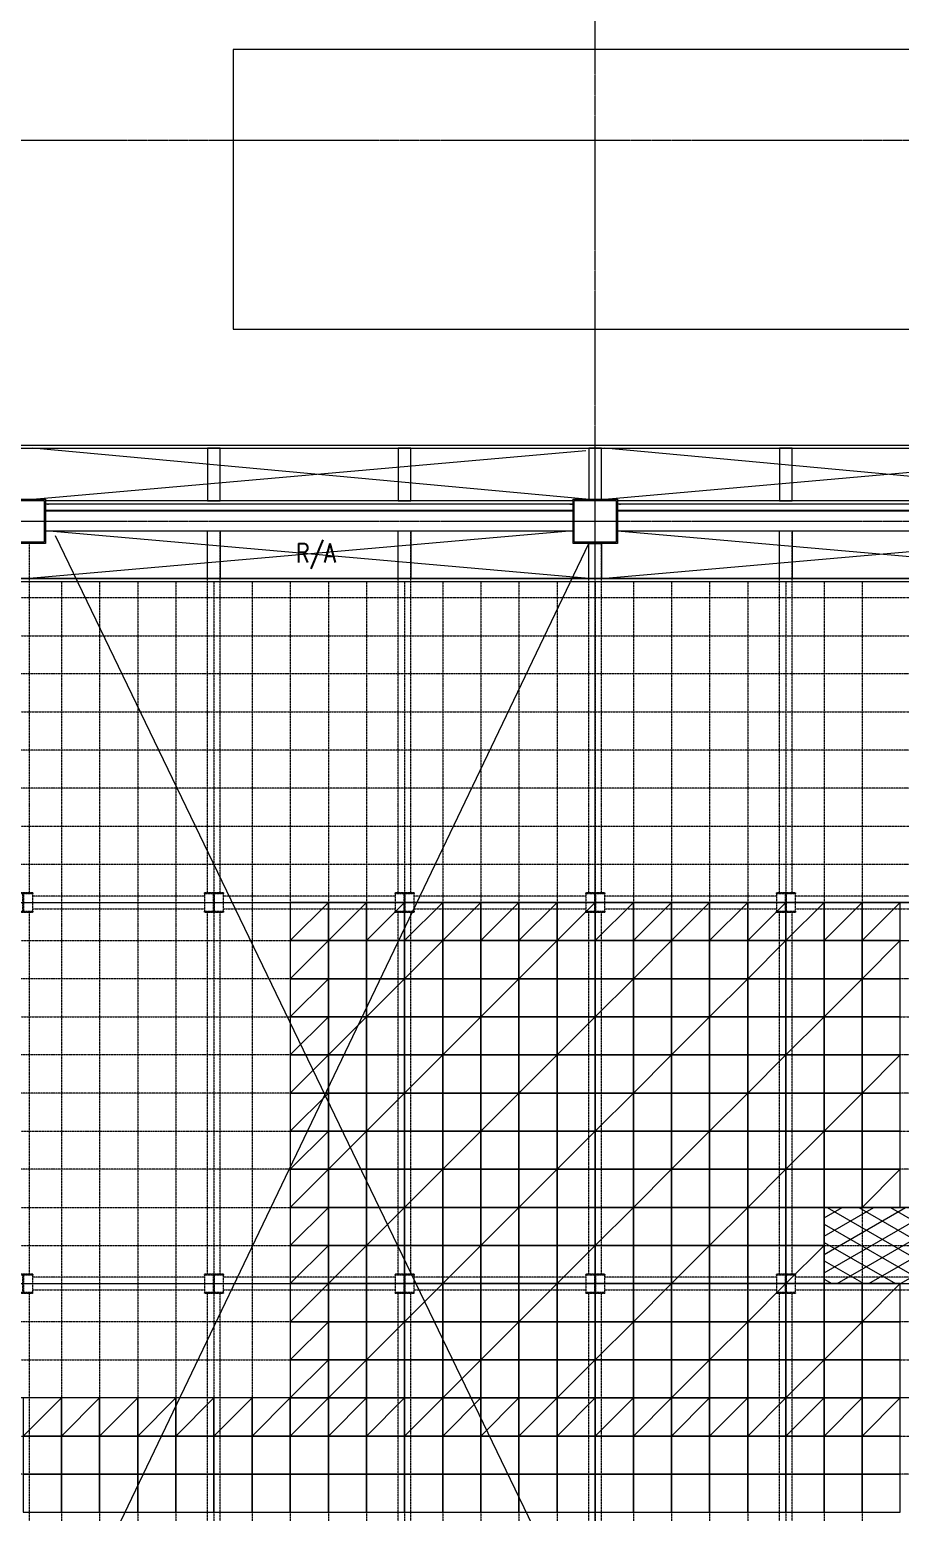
# Model space of a CAD drawing. Extents: x 73996 to 686888, y -9729 to 263202.
# Drawn here: x 454026 to 467726, y 201602 to 224942 of the extents above; entities that cross this region are included whole.
import ezdxf
from ezdxf.enums import TextEntityAlignment as Align

# ---------------------------------------------------------------- set-up
doc = ezdxf.new("R2010")
doc.units = 0
doc.header["$LTSCALE"] = 20
doc.linetypes.add('Data Center Layout_L20$0$CENTER', pattern=[2, 1.25, -0.25, 0.25, -0.25])
doc.linetypes.add('Data Center Layout_L20$0$DOTK1', pattern=[0.1, 0.05, -0.05])
for name, color, linetype, lineweight in [('Data Center Layout_L20$0$$ALDG', 252, 'Data Center Layout_L20$0$DOTK1', 0), ('Data Center Layout_L20$0$$ALDG-P', 252, 'Continuous', 0), ('Data Center Layout_L20$0$$AREA-RC', 252, 'Continuous', 0), ('Data Center Layout_L20$0$$OOBIKI', 252, 'Data Center Layout_L20$0$DOTK1', 0), ('Data Center Layout_L20$0$ARC', 252, 'Continuous', 0), ('Data Center Layout_L20$0$H-SIN', 252, 'Data Center Layout_L20$0$CENTER', 9), ('Data Center Layout_L20$0$HOJO1', 252, 'Continuous', 0)]:
    doc.layers.add(name, color=color, linetype=linetype, lineweight=lineweight)
doc.styles.add('Data Center Layout_L20$0$ROMS', font='ROMANS.shx', dxfattribs={"bigfont": 'bigfont.shx'})

# ---------------------------------------------------------------- blocks, each defined once
blk = doc.blocks.new('Data Center Layout_L20$0$45%-AL-G')
blk.add_line((600, 600), (0, 0))
blk.add_lwpolyline([(0, 0), (600, 0), (600, 600), (0, 600)], close=True)
blk = doc.blocks.new('Data Center Layout_L20$0$BLANK')
blk.add_lwpolyline([(0, 0), (600, 0), (600, 600), (0, 600)], close=True)
blk = doc.blocks.new('Data Center Layout_L20$0$A$C80dc7663')
at = {"layer": 'Data Center Layout_L20$0$$ALDG-P', "linetype": 'Data Center Layout_L20$0$DOTK1'}
h = blk.add_hatch(dxfattribs=at)
h.set_pattern_fill('EXP', color=256, scale=100, style=0)
h.set_pattern_definition([(30, (275940.24, 28654.4), (-125, 216.50635), []), (330, (275940.24, 28654.4), (125, 216.50635), [])])
h.paths.add_polyline_path([(508540.24, 172045.59), (522940.24, 172045.59), (522940.24, 173245.59), (508540.24, 173245.59)])
at = {"layer": 'Data Center Layout_L20$0$$ALDG'}
for p, q in [((496540.24, 183095.59), (496540.24, 148995.59)), ((497140.24, 183095.59), (497140.24, 148995.59)), ((497740.24, 183095.59), (497740.24, 148995.59)), ((498340.24, 183095.59), (498340.24, 148995.59)), ((498940.24, 183095.59), (498940.24, 148995.59)), ((499540.24, 183095.59), (499540.24, 148995.59)), ((500140.24, 183095.59), (500140.24, 148995.59)), ((500740.24, 183095.59), (500740.24, 148995.59)), ((501340.24, 183095.59), (501340.24, 148995.59)), ((501940.24, 183095.59), (501940.24, 148995.59)), ((502540.24, 183095.59), (502540.24, 148995.59)), ((503140.24, 183095.59), (503140.24, 148995.59)), ((503740.24, 183095.59), (503740.24, 148995.59)), ((504340.24, 183095.59), (504340.24, 148995.59)), ((504940.24, 183095.59), (504940.24, 166395.59)), ((505540.24, 183095.59), (505540.24, 148995.59)), ((506140.24, 183095.59), (506140.24, 148995.59)), ((506740.24, 183095.59), (506740.24, 148995.59)), ((507340.24, 183095.59), (507340.24, 148995.59)), ((507940.24, 183095.59), (507940.24, 148995.59)), ((508540.24, 183095.59), (508540.24, 148410.59)), ((509140.24, 183095.59), (509140.24, 148410.59)), ((493690.24, 182845.59), (523377.74, 182845.59)), ((493690.24, 182245.59), (523605.24, 182245.59)), ((531290.24, 181645.59), (493690.24, 181645.59)), ((493690.24, 181045.59), (531290.24, 181045.59)), ((531290.24, 180445.59), (493690.24, 180445.59)), ((531290.24, 179845.59), (334590.24, 179845.59)), ((334590.24, 179245.59), (531290.24, 179245.59)), ((531290.24, 178645.59), (334590.24, 178645.59)), ((334590.24, 178045.59), (531290.24, 178045.59)), ((334590.24, 177445.59), (531290.24, 177445.59)), ((531290.24, 176845.59), (334590.24, 176845.59)), ((334590.24, 176245.59), (531290.24, 176245.59)), ((531290.24, 175645.59), (334590.24, 175645.59)), ((531290.24, 175045.59), (334590.24, 175045.59)), ((334590.24, 174445.59), (531290.24, 174445.59)), ((531290.24, 173845.59), (334590.24, 173845.59)), ((334590.24, 173245.59), (531290.24, 173245.59)), ((334590.24, 172645.59), (531290.24, 172645.59)), ((334590.24, 172045.59), (531290.24, 172045.59)), ((531290.24, 171445.59), (334590.24, 171445.59)), ((334590.24, 170845.59), (531290.24, 170845.59)), ((531290.24, 170245.59), (334590.24, 170245.59)), ((334590.24, 169645.59), (531290.24, 169645.59)), ((531290.24, 169045.59), (334590.24, 169045.59))]:
    blk.add_line(p, q, dxfattribs=at)
at = {"layer": 'Data Center Layout_L20$0$$ALDG-P'}
blk.add_lwpolyline([(500740.24, 170245.59), (500740.24, 177445.59), (512140.24, 177445.59), (512140.24, 173245.59), (508540.24, 173245.59), (508540.24, 172045.59), (512140.24, 172045.59), (512140.24, 170245.59)], close=True, dxfattribs=at)
at = {"layer": 'Data Center Layout_L20$0$$AREA-RC'}
blk.add_lwpolyline([(493690.24, 183145.59), (523378.24, 183145.59), (523377.74, 182303.09), (528265.24, 182303.09), (528265.24, 182320.59), (529540.24, 182320.59), (529540.24, 178045.59), (500140.24, 178045.59), (500140.24, 170245.59), (486940.24, 170245.59)], dxfattribs=at)
at = {"layer": 'Data Center Layout_L20$0$$OOBIKI'}
for p, q in [((496040.24, 178195.59), (496040.24, 183695.59)), ((498840.24, 178195.59), (498840.24, 183895.59)), ((499040.24, 178195.59), (499040.24, 183895.59)), ((501840.24, 178195.59), (501840.24, 183895.59)), ((502040.24, 178195.59), (502040.24, 183895.59)), ((504840.24, 178195.59), (504840.24, 183695.59)), ((505040.24, 178195.59), (505040.24, 183695.59)), ((507840.24, 178195.59), (507840.24, 183895.59)), ((508040.24, 178195.59), (508040.24, 183895.59)), ((498790.24, 178145.59), (496090.24, 178145.59)), ((501790.24, 178145.59), (499090.24, 178145.59)), ((504790.24, 178145.59), (502090.24, 178145.59)), ((507790.24, 178145.59), (505090.24, 178145.59)), ((510790.24, 178145.59), (508090.24, 178145.59)), ((496040.24, 172195.59), (496040.24, 177895.59)), ((496090.24, 177945.59), (498790.24, 177945.59)), ((498840.24, 172195.59), (498840.24, 177895.59)), ((499040.24, 172195.59), (499040.24, 177895.59)), ((499090.24, 177945.59), (501790.24, 177945.59)), ((501840.24, 172195.59), (501840.24, 177895.59)), ((502040.24, 172195.59), (502040.24, 177895.59)), ((502090.24, 177945.59), (504790.24, 177945.59)), ((504840.24, 172195.59), (504840.24, 177895.59)), ((505040.24, 172195.59), (505040.24, 177895.59)), ((505090.24, 177945.59), (507790.24, 177945.59)), ((507840.24, 172195.59), (507840.24, 177895.59)), ((508040.24, 172195.59), (508040.24, 177895.59)), ((508090.24, 177945.59), (510790.24, 177945.59)), ((498790.24, 172145.59), (496090.24, 172145.59)), ((501790.24, 172145.59), (499090.24, 172145.59)), ((504790.24, 172145.59), (502090.24, 172145.59)), ((507790.24, 172145.59), (505090.24, 172145.59)), ((510790.24, 172145.59), (508090.24, 172145.59)), ((496040.24, 166395.59), (496040.24, 171895.59)), ((496090.24, 171945.59), (498790.24, 171945.59)), ((498840.24, 166195.59), (498840.24, 171895.59)), ((499040.24, 166195.59), (499040.24, 171895.59)), ((499090.24, 171945.59), (501790.24, 171945.59)), ((501840.24, 166195.59), (501840.24, 171895.59)), ((502040.24, 166195.59), (502040.24, 171895.59)), ((502090.24, 171945.59), (504790.24, 171945.59)), ((504840.24, 166395.59), (504840.24, 171895.59)), ((505040.24, 166395.59), (505040.24, 171895.59)), ((505090.24, 171945.59), (507790.24, 171945.59)), ((507840.24, 166195.59), (507840.24, 171895.59)), ((508040.24, 166195.59), (508040.24, 171895.59)), ((508090.24, 171945.59), (510790.24, 171945.59))]:
    blk.add_line(p, q, dxfattribs=at)
at = {"layer": 'Data Center Layout_L20$0$$OOBIKI', "linetype": 'Data Center Layout_L20$0$DOTK1'}
for points in [[(495790.24, 178195.59), (496090.24, 178195.59), (496090.24, 178180.59), (495945.24, 178180.59), (495945.24, 177910.59), (496090.24, 177910.59), (496090.24, 177895.59), (495790.24, 177895.59), (495790.24, 177910.59), (495935.24, 177910.59), (495935.24, 178180.59), (495790.24, 178180.59)], [(498790.24, 178195.59), (499090.24, 178195.59), (499090.24, 178180.59), (498945.24, 178180.59), (498945.24, 177910.59), (499090.24, 177910.59), (499090.24, 177895.59), (498790.24, 177895.59), (498790.24, 177910.59), (498935.24, 177910.59), (498935.24, 178180.59), (498790.24, 178180.59)], [(501790.24, 178195.59), (502090.24, 178195.59), (502090.24, 178180.59), (501945.24, 178180.59), (501945.24, 177910.59), (502090.24, 177910.59), (502090.24, 177895.59), (501790.24, 177895.59), (501790.24, 177910.59), (501935.24, 177910.59), (501935.24, 178180.59), (501790.24, 178180.59)], [(504790.24, 178195.59), (505090.24, 178195.59), (505090.24, 178180.59), (504945.24, 178180.59), (504945.24, 177910.59), (505090.24, 177910.59), (505090.24, 177895.59), (504790.24, 177895.59), (504790.24, 177910.59), (504935.24, 177910.59), (504935.24, 178180.59), (504790.24, 178180.59)], [(507790.24, 178195.59), (508090.24, 178195.59), (508090.24, 178180.59), (507945.24, 178180.59), (507945.24, 177910.59), (508090.24, 177910.59), (508090.24, 177895.59), (507790.24, 177895.59), (507790.24, 177910.59), (507935.24, 177910.59), (507935.24, 178180.59), (507790.24, 178180.59)], [(495790.24, 172195.59), (496090.24, 172195.59), (496090.24, 172180.59), (495945.24, 172180.59), (495945.24, 171910.59), (496090.24, 171910.59), (496090.24, 171895.59), (495790.24, 171895.59), (495790.24, 171910.59), (495935.24, 171910.59), (495935.24, 172180.59), (495790.24, 172180.59)], [(498790.24, 172195.59), (499090.24, 172195.59), (499090.24, 172180.59), (498945.24, 172180.59), (498945.24, 171910.59), (499090.24, 171910.59), (499090.24, 171895.59), (498790.24, 171895.59), (498790.24, 171910.59), (498935.24, 171910.59), (498935.24, 172180.59), (498790.24, 172180.59)], [(501790.24, 172195.59), (502090.24, 172195.59), (502090.24, 172180.59), (501945.24, 172180.59), (501945.24, 171910.59), (502090.24, 171910.59), (502090.24, 171895.59), (501790.24, 171895.59), (501790.24, 171910.59), (501935.24, 171910.59), (501935.24, 172180.59), (501790.24, 172180.59)], [(504790.24, 172195.59), (505090.24, 172195.59), (505090.24, 172180.59), (504945.24, 172180.59), (504945.24, 171910.59), (505090.24, 171910.59), (505090.24, 171895.59), (504790.24, 171895.59), (504790.24, 171910.59), (504935.24, 171910.59), (504935.24, 172180.59), (504790.24, 172180.59)], [(507790.24, 172195.59), (508090.24, 172195.59), (508090.24, 172180.59), (507945.24, 172180.59), (507945.24, 171910.59), (508090.24, 171910.59), (508090.24, 171895.59), (507790.24, 171895.59), (507790.24, 171910.59), (507935.24, 171910.59), (507935.24, 172180.59), (507790.24, 172180.59)]]:
    blk.add_lwpolyline(points, close=True, dxfattribs=at)
at = {"layer": 'Data Center Layout_L20$0$$OOBIKI'}
for points in [[(495790.24, 177895.59), (496090.24, 177895.59), (496090.24, 178195.59), (495790.24, 178195.59)], [(498790.24, 177895.59), (499090.24, 177895.59), (499090.24, 178195.59), (498790.24, 178195.59)], [(501790.24, 177895.59), (502090.24, 177895.59), (502090.24, 178195.59), (501790.24, 178195.59)], [(504790.24, 177895.59), (505090.24, 177895.59), (505090.24, 178195.59), (504790.24, 178195.59)], [(507790.24, 177895.59), (508090.24, 177895.59), (508090.24, 178195.59), (507790.24, 178195.59)], [(495790.24, 171895.59), (496090.24, 171895.59), (496090.24, 172195.59), (495790.24, 172195.59)], [(498790.24, 171895.59), (499090.24, 171895.59), (499090.24, 172195.59), (498790.24, 172195.59)], [(501790.24, 171895.59), (502090.24, 171895.59), (502090.24, 172195.59), (501790.24, 172195.59)], [(504790.24, 171895.59), (505090.24, 171895.59), (505090.24, 172195.59), (504790.24, 172195.59)], [(507790.24, 171895.59), (508090.24, 171895.59), (508090.24, 172195.59), (507790.24, 172195.59)]]:
    blk.add_lwpolyline(points, close=True, dxfattribs=at)
at = {"layer": 'Data Center Layout_L20$0$ARC'}
for p, q in [((499240.24, 191470.59), (499240.24, 187070.59)), ((487390.24, 185245.59), (523540.24, 185245.59)), ((487390.24, 185195.59), (523490.24, 185195.59)), ((504790.24, 184395.59), (496090.24, 185195.59)), ((496090.24, 184395.59), (504790.24, 185160.59)), ((513790.24, 184395.59), (505090.24, 185195.59)), ((505090.24, 184395.59), (513790.24, 185160.59)), ((504590.24, 184365.59), (496290.24, 184365.59)), ((504590.24, 184315.59), (496290.24, 184315.59)), ((504590.24, 184215.59), (496290.24, 184215.59)), ((504590.24, 184203.09), (496290.24, 184203.09)), ((513590.24, 184365.59), (505290.24, 184365.59)), ((513590.24, 184315.59), (505290.24, 184315.59)), ((513590.24, 184215.59), (505290.24, 184215.59)), ((513590.24, 184203.09), (505290.24, 184203.09)), ((504590.24, 183895.59), (496040.24, 183145.59)), ((496290.24, 183895.59), (504590.24, 183895.59)), ((504840.24, 183145.59), (496290.24, 183895.59)), ((505040.24, 183145.59), (513590.24, 183895.59)), ((505290.24, 183895.59), (513590.24, 183895.59)), ((505290.24, 183895.59), (513840.24, 183145.59)), ((523378.24, 183145.59), (493690.24, 183145.59)), ((523378.24, 183095.59), (493690.24, 183095.59))]:
    blk.add_line(p, q, dxfattribs=at)
for points in [[(499240.24, 187070.59), (521440.24, 187070.59), (521440.24, 191470.59), (499240.24, 191470.59)], [(498840.24, 184365.59), (499040.24, 184365.59), (499040.24, 185195.59), (498840.24, 185195.59)], [(501840.24, 184365.59), (502040.24, 184365.59), (502040.24, 185195.59), (501840.24, 185195.59)], [(504840.24, 184395.59), (505040.24, 184395.59), (505040.24, 185195.59), (504840.24, 185195.59)], [(507840.24, 184365.59), (508040.24, 184365.59), (508040.24, 185195.59), (507840.24, 185195.59)], [(495590.24, 183695.59), (495590.24, 184395.59), (496290.24, 184395.59), (496290.24, 183695.59)], [(504590.24, 183695.59), (504590.24, 184395.59), (505290.24, 184395.59), (505290.24, 183695.59)], [(495610.24, 183715.59), (495610.24, 184375.59), (496270.24, 184375.59), (496270.24, 183715.59)], [(504610.24, 183715.59), (504610.24, 184375.59), (505270.24, 184375.59), (505270.24, 183715.59)], [(498840.24, 183895.59), (499040.24, 183895.59), (499040.24, 183145.59), (498840.24, 183145.59)], [(501840.24, 183895.59), (502040.24, 183895.59), (502040.24, 183145.59), (501840.24, 183145.59)], [(504840.24, 183695.59), (505040.24, 183695.59), (505040.24, 183145.59), (504840.24, 183145.59)], [(507840.24, 183895.59), (508040.24, 183895.59), (508040.24, 183145.59), (507840.24, 183145.59)], [(508540.24, 172045.59), (522940.24, 172045.59), (522940.24, 173245.59), (508540.24, 173245.59)]]:
    blk.add_lwpolyline(points, close=True, dxfattribs=at)
for points in [[(496330.24, 184305.59), (496330.24, 184315.59), (496290.24, 184315.59), (496290.24, 184215.59), (496330.24, 184215.59), (496330.24, 184225.59)], [(504550.24, 184305.59), (504550.24, 184315.59), (504590.24, 184315.59), (504590.24, 184215.59), (504550.24, 184215.59), (504550.24, 184225.59)], [(505330.24, 184305.59), (505330.24, 184315.59), (505290.24, 184315.59), (505290.24, 184215.59), (505330.24, 184215.59), (505330.24, 184225.59)]]:
    blk.add_lwpolyline(points, dxfattribs=at)
at = {"layer": 'Data Center Layout_L20$0$H-SIN'}
for p, q in [((504940.24, 124521.53), (504940.24, 230045.59)), ((294307.41, 190045.59), (588940.24, 190045.59)), ((294307.41, 184045.59), (588940.24, 184045.59)), ((294307.41, 178045.59), (588940.24, 178045.59)), ((294307.41, 172045.59), (588940.24, 172045.59))]:
    blk.add_line(p, q, dxfattribs=at)
at = {"layer": 'Data Center Layout_L20$0$HOJO1'}
for p, q in [((496440.24, 183820.59), (504840.24, 166395.59)), ((496440.24, 166145.59), (504840.24, 183695.59))]:
    blk.add_line(p, q, dxfattribs=at)
at = {"layer": 'Data Center Layout_L20$0$$ALDG-P'}
for name, p in [('Data Center Layout_L20$0$45%-AL-G', (500140.24, 177445.59)), ('Data Center Layout_L20$0$45%-AL-G', (500740.24, 177445.59)), ('Data Center Layout_L20$0$45%-AL-G', (501340.24, 177445.59)), ('Data Center Layout_L20$0$45%-AL-G', (501940.24, 177445.59)), ('Data Center Layout_L20$0$45%-AL-G', (502540.24, 177445.59)), ('Data Center Layout_L20$0$45%-AL-G', (503140.24, 177445.59)), ('Data Center Layout_L20$0$45%-AL-G', (503740.24, 177445.59)), ('Data Center Layout_L20$0$45%-AL-G', (504340.24, 177445.59)), ('Data Center Layout_L20$0$45%-AL-G', (504940.24, 177445.59)), ('Data Center Layout_L20$0$45%-AL-G', (505540.24, 177445.59)), ('Data Center Layout_L20$0$45%-AL-G', (506140.24, 177445.59)), ('Data Center Layout_L20$0$45%-AL-G', (506740.24, 177445.59)), ('Data Center Layout_L20$0$45%-AL-G', (507340.24, 177445.59)), ('Data Center Layout_L20$0$45%-AL-G', (507940.24, 177445.59)), ('Data Center Layout_L20$0$45%-AL-G', (508540.24, 177445.59)), ('Data Center Layout_L20$0$45%-AL-G', (509140.24, 177445.59)), ('Data Center Layout_L20$0$45%-AL-G', (500140.24, 176845.59)), ('Data Center Layout_L20$0$BLANK', (500740.24, 176845.59)), ('Data Center Layout_L20$0$BLANK', (501340.24, 176845.59)), ('Data Center Layout_L20$0$45%-AL-G', (501940.24, 176845.59)), ('Data Center Layout_L20$0$BLANK', (502540.24, 176845.59)), ('Data Center Layout_L20$0$BLANK', (503140.24, 176845.59)), ('Data Center Layout_L20$0$45%-AL-G', (503740.24, 176845.59)), ('Data Center Layout_L20$0$BLANK', (504340.24, 176845.59)), ('Data Center Layout_L20$0$BLANK', (504940.24, 176845.59)), ('Data Center Layout_L20$0$45%-AL-G', (505540.24, 176845.59)), ('Data Center Layout_L20$0$BLANK', (506140.24, 176845.59)), ('Data Center Layout_L20$0$BLANK', (506740.24, 176845.59)), ('Data Center Layout_L20$0$45%-AL-G', (507340.24, 176845.59)), ('Data Center Layout_L20$0$BLANK', (507940.24, 176845.59)), ('Data Center Layout_L20$0$BLANK', (508540.24, 176845.59)), ('Data Center Layout_L20$0$45%-AL-G', (509140.24, 176845.59)), ('Data Center Layout_L20$0$45%-AL-G', (500140.24, 176245.59)), ('Data Center Layout_L20$0$BLANK', (500740.24, 176245.59)), ('Data Center Layout_L20$0$45%-AL-G', (501340.24, 176245.59)), ('Data Center Layout_L20$0$BLANK', (501940.24, 176245.59)), ('Data Center Layout_L20$0$BLANK', (502540.24, 176245.59)), ('Data Center Layout_L20$0$45%-AL-G', (503140.24, 176245.59)), ('Data Center Layout_L20$0$BLANK', (503740.24, 176245.59)), ('Data Center Layout_L20$0$BLANK', (504340.24, 176245.59)), ('Data Center Layout_L20$0$45%-AL-G', (504940.24, 176245.59)), ('Data Center Layout_L20$0$BLANK', (505540.24, 176245.59)), ('Data Center Layout_L20$0$BLANK', (506140.24, 176245.59)), ('Data Center Layout_L20$0$45%-AL-G', (506740.24, 176245.59)), ('Data Center Layout_L20$0$BLANK', (507340.24, 176245.59)), ('Data Center Layout_L20$0$BLANK', (507940.24, 176245.59)), ('Data Center Layout_L20$0$45%-AL-G', (508540.24, 176245.59)), ('Data Center Layout_L20$0$BLANK', (509140.24, 176245.59)), ('Data Center Layout_L20$0$45%-AL-G', (500140.24, 175645.59)), ('Data Center Layout_L20$0$45%-AL-G', (500740.24, 175645.59)), ('Data Center Layout_L20$0$BLANK', (501340.24, 175645.59)), ('Data Center Layout_L20$0$BLANK', (501940.24, 175645.59)), ('Data Center Layout_L20$0$45%-AL-G', (502540.24, 175645.59)), ('Data Center Layout_L20$0$BLANK', (503140.24, 175645.59)), ('Data Center Layout_L20$0$BLANK', (503740.24, 175645.59)), ('Data Center Layout_L20$0$45%-AL-G', (504340.24, 175645.59)), ('Data Center Layout_L20$0$BLANK', (504940.24, 175645.59)), ('Data Center Layout_L20$0$BLANK', (505540.24, 175645.59)), ('Data Center Layout_L20$0$45%-AL-G', (506140.24, 175645.59)), ('Data Center Layout_L20$0$BLANK', (506740.24, 175645.59)), ('Data Center Layout_L20$0$BLANK', (507340.24, 175645.59)), ('Data Center Layout_L20$0$45%-AL-G', (507940.24, 175645.59)), ('Data Center Layout_L20$0$BLANK', (508540.24, 175645.59)), ('Data Center Layout_L20$0$BLANK', (509140.24, 175645.59)), ('Data Center Layout_L20$0$45%-AL-G', (500140.24, 175045.59)), ('Data Center Layout_L20$0$BLANK', (500740.24, 175045.59)), ('Data Center Layout_L20$0$BLANK', (501340.24, 175045.59)), ('Data Center Layout_L20$0$45%-AL-G', (501940.24, 175045.59)), ('Data Center Layout_L20$0$BLANK', (502540.24, 175045.59)), ('Data Center Layout_L20$0$BLANK', (503140.24, 175045.59)), ('Data Center Layout_L20$0$45%-AL-G', (503740.24, 175045.59)), ('Data Center Layout_L20$0$BLANK', (504340.24, 175045.59)), ('Data Center Layout_L20$0$BLANK', (504940.24, 175045.59)), ('Data Center Layout_L20$0$45%-AL-G', (505540.24, 175045.59)), ('Data Center Layout_L20$0$BLANK', (506140.24, 175045.59)), ('Data Center Layout_L20$0$BLANK', (506740.24, 175045.59)), ('Data Center Layout_L20$0$45%-AL-G', (507340.24, 175045.59)), ('Data Center Layout_L20$0$BLANK', (507940.24, 175045.59)), ('Data Center Layout_L20$0$BLANK', (508540.24, 175045.59)), ('Data Center Layout_L20$0$45%-AL-G', (509140.24, 175045.59)), ('Data Center Layout_L20$0$45%-AL-G', (500140.24, 174445.59)), ('Data Center Layout_L20$0$BLANK', (500740.24, 174445.59)), ('Data Center Layout_L20$0$45%-AL-G', (501340.24, 174445.59)), ('Data Center Layout_L20$0$BLANK', (501940.24, 174445.59)), ('Data Center Layout_L20$0$BLANK', (502540.24, 174445.59)), ('Data Center Layout_L20$0$45%-AL-G', (503140.24, 174445.59)), ('Data Center Layout_L20$0$BLANK', (503740.24, 174445.59)), ('Data Center Layout_L20$0$BLANK', (504340.24, 174445.59)), ('Data Center Layout_L20$0$45%-AL-G', (504940.24, 174445.59)), ('Data Center Layout_L20$0$BLANK', (505540.24, 174445.59)), ('Data Center Layout_L20$0$BLANK', (506140.24, 174445.59)), ('Data Center Layout_L20$0$45%-AL-G', (506740.24, 174445.59)), ('Data Center Layout_L20$0$BLANK', (507340.24, 174445.59)), ('Data Center Layout_L20$0$BLANK', (507940.24, 174445.59)), ('Data Center Layout_L20$0$45%-AL-G', (508540.24, 174445.59)), ('Data Center Layout_L20$0$BLANK', (509140.24, 174445.59)), ('Data Center Layout_L20$0$45%-AL-G', (500140.24, 173845.59)), ('Data Center Layout_L20$0$45%-AL-G', (500740.24, 173845.59)), ('Data Center Layout_L20$0$BLANK', (501340.24, 173845.59)), ('Data Center Layout_L20$0$BLANK', (501940.24, 173845.59)), ('Data Center Layout_L20$0$45%-AL-G', (502540.24, 173845.59)), ('Data Center Layout_L20$0$BLANK', (503140.24, 173845.59)), ('Data Center Layout_L20$0$BLANK', (503740.24, 173845.59)), ('Data Center Layout_L20$0$45%-AL-G', (504340.24, 173845.59)), ('Data Center Layout_L20$0$BLANK', (504940.24, 173845.59)), ('Data Center Layout_L20$0$BLANK', (505540.24, 173845.59)), ('Data Center Layout_L20$0$45%-AL-G', (506140.24, 173845.59)), ('Data Center Layout_L20$0$BLANK', (506740.24, 173845.59)), ('Data Center Layout_L20$0$BLANK', (507340.24, 173845.59)), ('Data Center Layout_L20$0$45%-AL-G', (507940.24, 173845.59)), ('Data Center Layout_L20$0$BLANK', (508540.24, 173845.59)), ('Data Center Layout_L20$0$BLANK', (509140.24, 173845.59)), ('Data Center Layout_L20$0$45%-AL-G', (500140.24, 173245.59)), ('Data Center Layout_L20$0$BLANK', (500740.24, 173245.59)), ('Data Center Layout_L20$0$BLANK', (501340.24, 173245.59)), ('Data Center Layout_L20$0$45%-AL-G', (501940.24, 173245.59)), ('Data Center Layout_L20$0$BLANK', (502540.24, 173245.59)), ('Data Center Layout_L20$0$BLANK', (503140.24, 173245.59)), ('Data Center Layout_L20$0$45%-AL-G', (503740.24, 173245.59)), ('Data Center Layout_L20$0$BLANK', (504340.24, 173245.59)), ('Data Center Layout_L20$0$BLANK', (504940.24, 173245.59)), ('Data Center Layout_L20$0$45%-AL-G', (505540.24, 173245.59)), ('Data Center Layout_L20$0$BLANK', (506140.24, 173245.59)), ('Data Center Layout_L20$0$BLANK', (506740.24, 173245.59)), ('Data Center Layout_L20$0$45%-AL-G', (507340.24, 173245.59)), ('Data Center Layout_L20$0$BLANK', (507940.24, 173245.59)), ('Data Center Layout_L20$0$BLANK', (508540.24, 173245.59)), ('Data Center Layout_L20$0$45%-AL-G', (509140.24, 173245.59)), ('Data Center Layout_L20$0$45%-AL-G', (500140.24, 172645.59)), ('Data Center Layout_L20$0$BLANK', (500740.24, 172645.59)), ('Data Center Layout_L20$0$45%-AL-G', (501340.24, 172645.59)), ('Data Center Layout_L20$0$BLANK', (501940.24, 172645.59)), ('Data Center Layout_L20$0$BLANK', (502540.24, 172645.59)), ('Data Center Layout_L20$0$45%-AL-G', (503140.24, 172645.59)), ('Data Center Layout_L20$0$BLANK', (503740.24, 172645.59)), ('Data Center Layout_L20$0$BLANK', (504340.24, 172645.59)), ('Data Center Layout_L20$0$45%-AL-G', (504940.24, 172645.59)), ('Data Center Layout_L20$0$BLANK', (505540.24, 172645.59)), ('Data Center Layout_L20$0$BLANK', (506140.24, 172645.59)), ('Data Center Layout_L20$0$45%-AL-G', (506740.24, 172645.59)), ('Data Center Layout_L20$0$BLANK', (507340.24, 172645.59)), ('Data Center Layout_L20$0$BLANK', (507940.24, 172645.59)), ('Data Center Layout_L20$0$45%-AL-G', (500140.24, 172045.59)), ('Data Center Layout_L20$0$45%-AL-G', (500740.24, 172045.59)), ('Data Center Layout_L20$0$BLANK', (501340.24, 172045.59)), ('Data Center Layout_L20$0$BLANK', (501940.24, 172045.59)), ('Data Center Layout_L20$0$45%-AL-G', (502540.24, 172045.59)), ('Data Center Layout_L20$0$BLANK', (503140.24, 172045.59)), ('Data Center Layout_L20$0$BLANK', (503740.24, 172045.59)), ('Data Center Layout_L20$0$45%-AL-G', (504340.24, 172045.59)), ('Data Center Layout_L20$0$BLANK', (504940.24, 172045.59)), ('Data Center Layout_L20$0$BLANK', (505540.24, 172045.59)), ('Data Center Layout_L20$0$45%-AL-G', (506140.24, 172045.59)), ('Data Center Layout_L20$0$BLANK', (506740.24, 172045.59)), ('Data Center Layout_L20$0$BLANK', (507340.24, 172045.59)), ('Data Center Layout_L20$0$45%-AL-G', (507940.24, 172045.59)), ('Data Center Layout_L20$0$45%-AL-G', (500140.24, 171445.59)), ('Data Center Layout_L20$0$BLANK', (500740.24, 171445.59)), ('Data Center Layout_L20$0$BLANK', (501340.24, 171445.59)), ('Data Center Layout_L20$0$45%-AL-G', (501940.24, 171445.59)), ('Data Center Layout_L20$0$BLANK', (502540.24, 171445.59)), ('Data Center Layout_L20$0$BLANK', (503140.24, 171445.59)), ('Data Center Layout_L20$0$45%-AL-G', (503740.24, 171445.59)), ('Data Center Layout_L20$0$BLANK', (504340.24, 171445.59)), ('Data Center Layout_L20$0$BLANK', (504940.24, 171445.59)), ('Data Center Layout_L20$0$45%-AL-G', (505540.24, 171445.59)), ('Data Center Layout_L20$0$BLANK', (506140.24, 171445.59)), ('Data Center Layout_L20$0$BLANK', (506740.24, 171445.59)), ('Data Center Layout_L20$0$45%-AL-G', (507340.24, 171445.59)), ('Data Center Layout_L20$0$BLANK', (507940.24, 171445.59)), ('Data Center Layout_L20$0$BLANK', (508540.24, 171445.59)), ('Data Center Layout_L20$0$45%-AL-G', (509140.24, 171445.59)), ('Data Center Layout_L20$0$45%-AL-G', (500140.24, 170845.59)), ('Data Center Layout_L20$0$BLANK', (500740.24, 170845.59)), ('Data Center Layout_L20$0$45%-AL-G', (501340.24, 170845.59)), ('Data Center Layout_L20$0$BLANK', (501940.24, 170845.59)), ('Data Center Layout_L20$0$BLANK', (502540.24, 170845.59)), ('Data Center Layout_L20$0$45%-AL-G', (503140.24, 170845.59)), ('Data Center Layout_L20$0$BLANK', (503740.24, 170845.59)), ('Data Center Layout_L20$0$BLANK', (504340.24, 170845.59)), ('Data Center Layout_L20$0$45%-AL-G', (504940.24, 170845.59)), ('Data Center Layout_L20$0$BLANK', (505540.24, 170845.59)), ('Data Center Layout_L20$0$BLANK', (506140.24, 170845.59)), ('Data Center Layout_L20$0$45%-AL-G', (506740.24, 170845.59)), ('Data Center Layout_L20$0$BLANK', (507340.24, 170845.59)), ('Data Center Layout_L20$0$BLANK', (507940.24, 170845.59)), ('Data Center Layout_L20$0$45%-AL-G', (508540.24, 170845.59)), ('Data Center Layout_L20$0$BLANK', (509140.24, 170845.59)), ('Data Center Layout_L20$0$45%-AL-G', (500140.24, 170245.59)), ('Data Center Layout_L20$0$45%-AL-G', (500740.24, 170245.59)), ('Data Center Layout_L20$0$BLANK', (501340.24, 170245.59)), ('Data Center Layout_L20$0$BLANK', (501940.24, 170245.59)), ('Data Center Layout_L20$0$45%-AL-G', (502540.24, 170245.59)), ('Data Center Layout_L20$0$BLANK', (503140.24, 170245.59)), ('Data Center Layout_L20$0$BLANK', (503740.24, 170245.59)), ('Data Center Layout_L20$0$45%-AL-G', (504340.24, 170245.59)), ('Data Center Layout_L20$0$BLANK', (504940.24, 170245.59)), ('Data Center Layout_L20$0$BLANK', (505540.24, 170245.59)), ('Data Center Layout_L20$0$45%-AL-G', (506140.24, 170245.59)), ('Data Center Layout_L20$0$BLANK', (506740.24, 170245.59)), ('Data Center Layout_L20$0$BLANK', (507340.24, 170245.59)), ('Data Center Layout_L20$0$45%-AL-G', (507940.24, 170245.59)), ('Data Center Layout_L20$0$BLANK', (508540.24, 170245.59)), ('Data Center Layout_L20$0$BLANK', (509140.24, 170245.59)), ('Data Center Layout_L20$0$45%-AL-G', (495940.24, 169645.59)), ('Data Center Layout_L20$0$45%-AL-G', (496540.24, 169645.59)), ('Data Center Layout_L20$0$45%-AL-G', (497140.24, 169645.59)), ('Data Center Layout_L20$0$45%-AL-G', (497740.24, 169645.59)), ('Data Center Layout_L20$0$45%-AL-G', (498340.24, 169645.59)), ('Data Center Layout_L20$0$45%-AL-G', (498940.24, 169645.59)), ('Data Center Layout_L20$0$45%-AL-G', (499540.24, 169645.59)), ('Data Center Layout_L20$0$45%-AL-G', (500140.24, 169645.59)), ('Data Center Layout_L20$0$45%-AL-G', (500740.24, 169645.59)), ('Data Center Layout_L20$0$45%-AL-G', (501340.24, 169645.59)), ('Data Center Layout_L20$0$45%-AL-G', (501940.24, 169645.59)), ('Data Center Layout_L20$0$45%-AL-G', (502540.24, 169645.59)), ('Data Center Layout_L20$0$45%-AL-G', (503140.24, 169645.59)), ('Data Center Layout_L20$0$45%-AL-G', (503740.24, 169645.59)), ('Data Center Layout_L20$0$45%-AL-G', (504340.24, 169645.59)), ('Data Center Layout_L20$0$45%-AL-G', (504940.24, 169645.59)), ('Data Center Layout_L20$0$45%-AL-G', (505540.24, 169645.59)), ('Data Center Layout_L20$0$45%-AL-G', (506140.24, 169645.59)), ('Data Center Layout_L20$0$45%-AL-G', (506740.24, 169645.59)), ('Data Center Layout_L20$0$45%-AL-G', (507340.24, 169645.59)), ('Data Center Layout_L20$0$45%-AL-G', (507940.24, 169645.59)), ('Data Center Layout_L20$0$45%-AL-G', (508540.24, 169645.59)), ('Data Center Layout_L20$0$45%-AL-G', (509140.24, 169645.59)), ('Data Center Layout_L20$0$BLANK', (495940.24, 169045.59)), ('Data Center Layout_L20$0$BLANK', (496540.24, 169045.59)), ('Data Center Layout_L20$0$BLANK', (497140.24, 169045.59)), ('Data Center Layout_L20$0$BLANK', (497740.24, 169045.59)), ('Data Center Layout_L20$0$BLANK', (498340.24, 169045.59)), ('Data Center Layout_L20$0$BLANK', (498940.24, 169045.59)), ('Data Center Layout_L20$0$BLANK', (499540.24, 169045.59)), ('Data Center Layout_L20$0$BLANK', (500140.24, 169045.59)), ('Data Center Layout_L20$0$BLANK', (500740.24, 169045.59)), ('Data Center Layout_L20$0$BLANK', (501340.24, 169045.59)), ('Data Center Layout_L20$0$BLANK', (501940.24, 169045.59)), ('Data Center Layout_L20$0$BLANK', (502540.24, 169045.59)), ('Data Center Layout_L20$0$BLANK', (503140.24, 169045.59)), ('Data Center Layout_L20$0$BLANK', (503740.24, 169045.59)), ('Data Center Layout_L20$0$BLANK', (504340.24, 169045.59)), ('Data Center Layout_L20$0$BLANK', (504940.24, 169045.59)), ('Data Center Layout_L20$0$BLANK', (505540.24, 169045.59)), ('Data Center Layout_L20$0$BLANK', (506140.24, 169045.59)), ('Data Center Layout_L20$0$BLANK', (506740.24, 169045.59)), ('Data Center Layout_L20$0$BLANK', (507340.24, 169045.59)), ('Data Center Layout_L20$0$BLANK', (507940.24, 169045.59)), ('Data Center Layout_L20$0$BLANK', (508540.24, 169045.59)), ('Data Center Layout_L20$0$BLANK', (509140.24, 169045.59)), ('Data Center Layout_L20$0$BLANK', (495940.24, 168445.59)), ('Data Center Layout_L20$0$BLANK', (496540.24, 168445.59)), ('Data Center Layout_L20$0$BLANK', (497140.24, 168445.59)), ('Data Center Layout_L20$0$BLANK', (497740.24, 168445.59)), ('Data Center Layout_L20$0$BLANK', (498340.24, 168445.59)), ('Data Center Layout_L20$0$BLANK', (498940.24, 168445.59)), ('Data Center Layout_L20$0$BLANK', (499540.24, 168445.59)), ('Data Center Layout_L20$0$BLANK', (500140.24, 168445.59)), ('Data Center Layout_L20$0$BLANK', (500740.24, 168445.59)), ('Data Center Layout_L20$0$BLANK', (501340.24, 168445.59)), ('Data Center Layout_L20$0$BLANK', (501940.24, 168445.59)), ('Data Center Layout_L20$0$BLANK', (502540.24, 168445.59)), ('Data Center Layout_L20$0$BLANK', (503140.24, 168445.59)), ('Data Center Layout_L20$0$BLANK', (503740.24, 168445.59)), ('Data Center Layout_L20$0$BLANK', (504340.24, 168445.59)), ('Data Center Layout_L20$0$BLANK', (504940.24, 168445.59)), ('Data Center Layout_L20$0$BLANK', (505540.24, 168445.59)), ('Data Center Layout_L20$0$BLANK', (506140.24, 168445.59)), ('Data Center Layout_L20$0$BLANK', (506740.24, 168445.59)), ('Data Center Layout_L20$0$BLANK', (507340.24, 168445.59)), ('Data Center Layout_L20$0$BLANK', (507940.24, 168445.59)), ('Data Center Layout_L20$0$BLANK', (508540.24, 168445.59)), ('Data Center Layout_L20$0$BLANK', (509140.24, 168445.59))]:
    blk.add_blockref(name, p, dxfattribs=at)
at = {"layer": 'Data Center Layout_L20$0$ARC', "style": 'Data Center Layout_L20$0$ROMS', "width": 0.8}
blk.add_text('R/A', height=300, dxfattribs=at).set_placement((500543.09, 183548.05), align=Align.MIDDLE_CENTER)
blk = doc.blocks.new('Data Center Layout_L20')
blk.add_blockref('Data Center Layout_L20$0$A$C80dc7663', (-42015, 33157))

msp = doc.modelspace()

# ---------------------------------------------------------------- block references
msp.add_blockref('Data Center Layout_L20', (0, 0))

doc.saveas('drawing.dxf')
